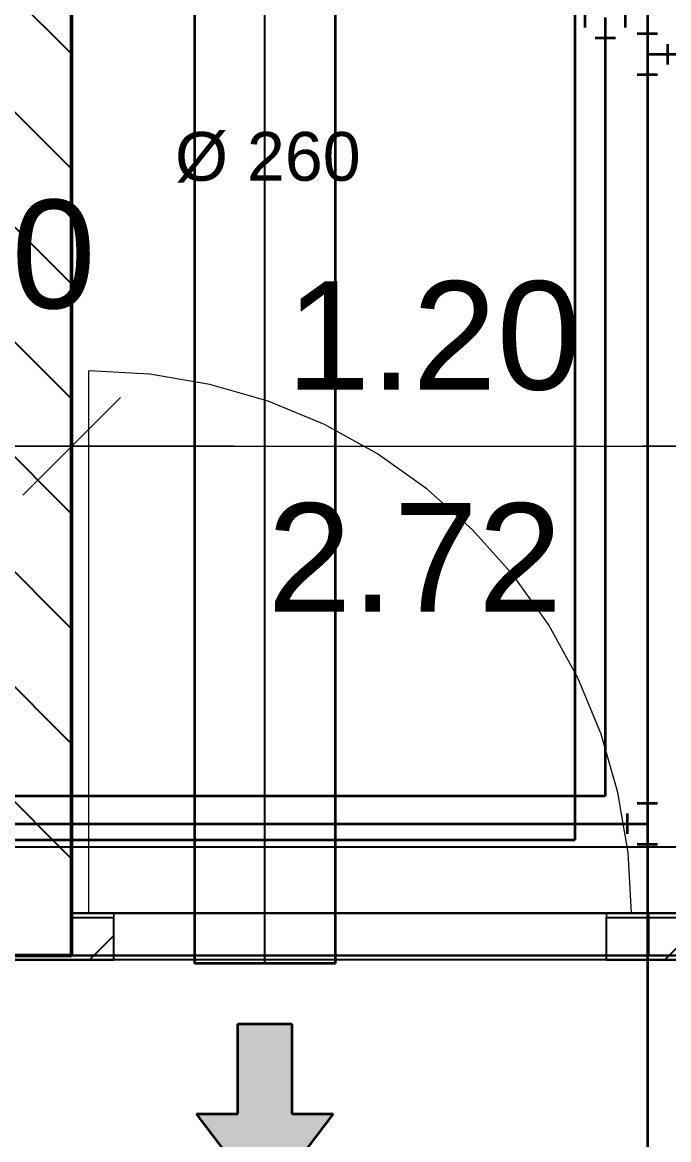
# Model space of a CAD drawing. Extents: x 0 to 756, y -25 to 420.
# Drawn here: x 254.52 to 278.36, y 260.89 to 302.13 of the extents above; entities that cross this region are included whole.
import ezdxf
from ezdxf.lldxf.tags import DXFTag

# ---------------------------------------------------------------- set-up
doc = ezdxf.new("R2010")
doc.units = 0
doc.layers.get('0').update_dxf_attribs({"lineweight": 25})
doc.layers.get('DEFPOINTS').update_dxf_attribs({"lineweight": 25})
for name, color, linetype, lineweight, true_color in [('A_Geschossdecke', 7, 'Continuous', 25, 0x008080), ('L_Zuluft', 6, 'Continuous', 35, 0xff00ff), ('Raum', 250, 'Continuous', 13, 0x333333), ('S_Kaltwasser', 3, 'Continuous', 35, 0x00ff00), ('S_Warmwasser', 1, 'fein_strichliert', 35, 0xff0000), ('S_Zirkulation', 7, 'fein_strichliert', 35, 0xff0080)]:
    doc.layers.add(name, color=color, linetype=linetype, lineweight=lineweight, true_color=true_color)
for name, color, linetype, lineweight in [('A_Innenwand', 7, 'Continuous', 25), ('A_Tuer', 7, 'Continuous', 25), ('Allgemein03', 7, 'Continuous', 25), ('Fenster', 7, 'Continuous', 13), ('L_Text', 7, 'Continuous', 25), ('Standard', 7, 'Continuous', 25), ('Tür 2D', 7, 'Continuous', 13), ('Wand Holz nicht tragend', 7, 'Continuous', 13), ('Wand Holz tragend', 7, 'Continuous', 13)]:
    doc.layers.add(name, color=color, linetype=linetype, lineweight=lineweight)
doc.styles.get("Standard").update_dxf_attribs({"font": 'arial.ttf'})
tags = doc.linetypes.add('fein_strichliert', pattern=[4, 1, -2, 1]).pattern_tags.tags
tags[8:9] = [DXFTag(74, 4), DXFTag(75, 0), DXFTag(340, '0'), DXFTag(46, 0.0), DXFTag(50, 0.0), DXFTag(44, 0.0), DXFTag(45, 0.0)]
tags[6:7] = [DXFTag(74, 4), DXFTag(75, 0), DXFTag(340, '0'), DXFTag(46, 0.0), DXFTag(50, 0.0), DXFTag(44, 0.0), DXFTag(45, 0.0)]
tags[4:5] = [DXFTag(74, 4), DXFTag(75, 0), DXFTag(340, '0'), DXFTag(46, 0.0), DXFTag(50, 0.0), DXFTag(44, 0.0), DXFTag(45, 0.0)]
tags = doc.linetypes.add('PUNKT2_S9', pattern=[0.1, 0, -0.1]).pattern_tags.tags
tags[6:7] = [DXFTag(74, 4), DXFTag(75, 0), DXFTag(340, '0'), DXFTag(46, 1.0), DXFTag(50, 0.0), DXFTag(44, 0.0), DXFTag(45, 0.0)]
tags[4:5] = [DXFTag(74, 4), DXFTag(75, 0), DXFTag(340, '0'), DXFTag(46, 1.0), DXFTag(50, 0.0), DXFTag(44, 0.0), DXFTag(45, 0.0)]
tags = doc.linetypes.add('STRICHPUNKT2', pattern=[12.7, 6.35, -3.175, 0, -3.175]).pattern_tags.tags
tags[10:11] = [DXFTag(74, 4), DXFTag(75, 0), DXFTag(340, '0'), DXFTag(46, 0.0), DXFTag(50, 0.0), DXFTag(44, 0.0), DXFTag(45, 0.0)]
tags[8:9] = [DXFTag(74, 4), DXFTag(75, 0), DXFTag(340, '0'), DXFTag(46, 0.0), DXFTag(50, 0.0), DXFTag(44, 0.0), DXFTag(45, 0.0)]
tags[6:7] = [DXFTag(74, 4), DXFTag(75, 0), DXFTag(340, '0'), DXFTag(46, 0.0), DXFTag(50, 0.0), DXFTag(44, 0.0), DXFTag(45, 0.0)]
tags[4:5] = [DXFTag(74, 4), DXFTag(75, 0), DXFTag(340, '0'), DXFTag(46, 0.0), DXFTag(50, 0.0), DXFTag(44, 0.0), DXFTag(45, 0.0)]
tags = doc.linetypes.add('VERDECKT2_S2', pattern=[0.27, 0.2, -0.07]).pattern_tags.tags
tags[6:7] = [DXFTag(74, 4), DXFTag(75, 0), DXFTag(340, '0'), DXFTag(46, 1.0), DXFTag(50, 0.0), DXFTag(44, 0.0), DXFTag(45, 0.0)]
tags[4:5] = [DXFTag(74, 4), DXFTag(75, 0), DXFTag(340, '0'), DXFTag(46, 1.0), DXFTag(50, 0.0), DXFTag(44, 0.0), DXFTag(45, 0.0)]

# ---------------------------------------------------------------- blocks, each defined once
blk = doc.blocks.new('Referenz-A01I5XF3IE')
at = {"layer": 'Allgemein03', "color": 0, "linetype": 'VERDECKT2_S2', "lineweight": -2, "ltscale": 0.25}
for p, q in [((292.398, 271.693), (216.347, 271.693)), ((216.347, 267.69), (292.398, 267.69))]:
    blk.add_line(p, q, dxfattribs=at)
at = {"layer": 'DEFPOINTS', "color": 0, "linetype": 'Continuous', "lineweight": 18, "ltscale": 0.18}
for p, q in [((256.332, 286.482), (256.332, 286.482)), ((256.332, 269.251), (256.332, 269.251)), ((256.332, 269.251), (256.332, 269.251)), ((256.332, 267.69), (256.332, 267.69))]:
    blk.add_line(p, q, dxfattribs=at)
at = {"layer": 'DEFPOINTS', "color": 0, "linetype": 'Continuous', "lineweight": -2, "ltscale": 0.25}
blk.add_line((256.332, 267.69), (256.332, 267.69), dxfattribs=at)
at = {"layer": 'Fenster', "color": 0, "linetype": 'Continuous', "ltscale": 0.13}
for p, q in [((257.893, 269.251), (256.332, 269.251)), ((256.332, 269.251), (256.332, 267.69)), ((257.893, 267.69), (257.893, 269.251)), ((276.067, 269.251), (257.893, 269.251)), ((257.893, 269.251), (257.893, 267.69)), ((276.067, 267.69), (276.067, 269.251)), ((277.628, 269.251), (276.067, 269.251)), ((276.067, 269.251), (276.067, 267.69)), ((277.628, 269.251), (277.628, 267.69)), ((278.829, 269.251), (277.628, 269.251)), ((277.628, 267.69), (277.628, 269.251)), ((256.332, 267.69), (257.893, 267.69)), ((257.893, 267.69), (276.067, 267.69)), ((276.067, 267.69), (277.628, 267.69)), ((277.628, 267.69), (278.829, 267.69))]:
    blk.add_line(p, q, dxfattribs=at)
at = {"layer": 'Raum', "color": 0, "lineweight": -2}
for p, q in [((256.332, 384.768), (256.332, 269.251)), ((256.332, 269.251), (280.39, 269.251)), ((280.39, 267.69), (216.347, 267.69))]:
    blk.add_line(p, q, dxfattribs=at)
at = {"layer": 'Standard', "color": 0, "lineweight": 18}
for p, q in [((256.332, 283.48), (256.332, 289.484)), ((256.332, 289.484), (256.332, 283.48)), ((254.531, 284.681), (258.134, 288.283)), ((258.134, 288.283), (254.531, 284.681)), ((246.326, 286.482), (255.332, 286.482)), ((258.334, 286.482), (249.328, 286.482)), ((250.328, 286.482), (259.334, 286.482)), ((252.33, 286.482), (256.332, 286.482)), ((262.336, 286.482), (253.33, 286.482)), ((256.332, 286.482), (280.39, 286.482)), ((274.386, 286.482), (283.392, 286.482)), ((286.394, 286.482), (277.388, 286.482))]:
    blk.add_line(p, q, dxfattribs=at)
at = {"layer": 'Tür 2D', "color": 0, "linetype": 'Continuous', "ltscale": 0.13}
for p, q in [((256.973, 269.251), (256.973, 289.266)), ((259.214, 289.14), (256.973, 289.266)), ((261.427, 288.764), (259.214, 289.14)), ((263.583, 288.143), (261.427, 288.764)), ((265.657, 287.284), (263.583, 288.143)), ((267.621, 286.198), (265.657, 287.284)), ((269.452, 284.899), (267.621, 286.198)), ((271.125, 283.404), (269.452, 284.899)), ((272.621, 281.73), (271.125, 283.404)), ((273.92, 279.9), (272.621, 281.73)), ((275.006, 277.935), (273.92, 279.9)), ((275.864, 275.862), (275.006, 277.935)), ((276.486, 273.705), (275.864, 275.862)), ((276.862, 271.492), (276.486, 273.705)), ((276.988, 269.251), (276.862, 271.492))]:
    blk.add_line(p, q, dxfattribs=at)
at = {"layer": 'Wand Holz nicht tragend', "color": 0, "lineweight": 50}
for p, q in [((256.332, 269.251), (256.332, 384.768)), ((256.332, 267.69), (256.332, 269.251)), ((252.33, 267.69), (256.332, 267.69))]:
    blk.add_line(p, q, dxfattribs=at)
at = {"layer": 'Wand Holz tragend', "color": 0, "linetype": 'PUNKT2_S9', "lineweight": -2, "ltscale": 0.25}
for p, q in [((280.39, 269.251), (256.332, 269.251)), ((256.332, 269.251), (256.332, 267.69)), ((256.332, 267.69), (280.39, 267.69))]:
    blk.add_line(p, q, dxfattribs=at)
at = {"layer": 'Standard', "color": 0, "lineweight": 18, "char_height": 4.00267, "attachment_point": 1}
for s, insert in [('{\\fArial;20}', (251.007, 295.576)), ('{\\fArial;1.20}', (264.242, 292.574)), ('{\\fArial;2.72}', (263.552, 284.383))]:
    blk.add_mtext(s, dxfattribs=dict(at, insert=insert))
blk = doc.blocks.new('Wand-A01I5XGTIE', base_point=(252.332, 269.093))
at = {"color": 0, "linetype": 'ByBlock', "lineweight": -2, "ltscale": 0.25}
blk.add_line((256.332, 269.093), (256.332, 384.533), dxfattribs=at)
at = {"color": 0, "lineweight": -2}
for p, q in [((256.332, 300.959), (252.332, 304.959)), ((256.332, 296.716), (252.332, 300.716)), ((256.332, 292.473), (252.332, 296.473)), ((256.332, 288.231), (252.332, 292.231)), ((256.332, 283.988), (252.332, 287.988)), ((256.332, 279.745), (252.332, 283.745)), ((256.332, 275.503), (252.332, 279.503)), ((256.332, 271.26), (252.332, 275.26))]:
    blk.add_line(p, q, dxfattribs=at)
blk = doc.blocks.new('Wand-A01I5XH9IE', base_point=(216.279, 267.533))
at = {"color": 0, "linetype": 'ByBlock', "lineweight": -2, "ltscale": 0.25}
for p, q in [((256.332, 269.093), (257.887, 269.093)), ((276.067, 269.093), (280.279, 269.093)), ((241.798, 267.533), (257.887, 267.533)), ((276.067, 267.533), (280.279, 267.533))]:
    blk.add_line(p, q, dxfattribs=at)
at = {"color": 0, "lineweight": -2}
for p, q in [((278.212, 267.533), (279.772, 269.093)), ((256.998, 267.533), (257.887, 268.422))]:
    blk.add_line(p, q, dxfattribs=at)
blk = doc.blocks.new('Tür-A01I5XHDIE', base_point=(257.887, 267.533))
at = {"color": 0, "linetype": 'ByBlock', "lineweight": -2, "ltscale": 0.25}
for p, q in [((257.887, 267.533), (257.887, 269.093)), ((276.067, 267.533), (276.067, 269.093))]:
    blk.add_line(p, q, dxfattribs=at)
blk = doc.blocks.new('Bauteilbeschriftung-A01I5XIBIE', base_point=(256.874, 300.038))
at = {"color": 0, "lineweight": -2}
for p, q in [((256.874, 341.25), (291.901, 341.25)), ((256.874, 330.75), (256.874, 341.25)), ((291.901, 341.25), (291.901, 330.75)), ((291.901, 330.75), (256.874, 330.75))]:
    blk.add_line(p, q, dxfattribs=at)
at = {"color": 0, "linetype": 'ByBlock', "lineweight": -2, "ltscale": 0.25}
blk.add_line((291.901, 330.75), (301.686, 300.038), dxfattribs=at)
at = {"color": 7, "linetype": 'ByBlock', "lineweight": -2, "ltscale": 0.25, "true_color": 0xffffff}
for points in [[(256.874, 330.75), (291.901, 330.75), (256.874, 341.25)], [(291.901, 330.75), (256.874, 341.25), (291.901, 341.25)]]:
    blk.add_solid(points, dxfattribs=at)
at = {"color": 0, "linetype": 'ByBlock', "lineweight": -2, "ltscale": 0.25}
for points in [[(301.487, 301.822), (300.698, 301.822), (301.46, 302.065)], [(301.686, 300.038), (301.487, 301.822), (300.698, 301.822)]]:
    blk.add_solid(points, dxfattribs=at)
at = {"color": 0, "linetype": 'ByBlock', "lineweight": -2, "ltscale": 0.25, "char_height": 2, "attachment_point": 1}
for s, insert in [('{\\fArial;Abluftventilator}', (257.541, 340.5)), ('{\\fArial;Fabr.: Helios, Artik.: 40102}', (257.541, 337)), ('{\\fArial;Typ: ELS- EC 40/15/60 NC}', (257.541, 333.5))]:
    blk.add_mtext(s, dxfattribs=dict(at, insert=insert))
blk = doc.blocks.new('Blockreferenz-A01I5XK3IE', base_point=(260.944, 258.518))
at = {"color": 0, "linetype": 'ByBlock', "lineweight": -2, "ltscale": 0.35}
for p, q in [((262.463, 265.168), (264.463, 265.168)), ((262.463, 261.843), (262.463, 265.168)), ((264.463, 265.168), (264.463, 261.843)), ((260.944, 261.843), (262.463, 261.843)), ((263.463, 258.518), (260.944, 261.843)), ((265.981, 261.843), (263.463, 258.518)), ((264.463, 261.843), (265.981, 261.843))]:
    blk.add_line(p, q, dxfattribs=at)
for points in [[(262.463, 261.843), (264.463, 261.843), (262.463, 265.168)], [(264.463, 261.843), (262.463, 265.168), (264.463, 265.168)], [(263.463, 258.518), (265.981, 261.843), (260.944, 261.843)]]:
    blk.add_solid(points, dxfattribs=at)
blk = doc.blocks.new('Wickelfalzrohr-A01I5XLHIE', base_point=(260.863, 267.393))
at = {"color": 0, "linetype": 'ByBlock', "lineweight": -2, "ltscale": 0.35}
for p, q in [((260.863, 309.853), (260.863, 267.393)), ((266.063, 267.393), (266.063, 309.853)), ((262.386, 267.393), (260.863, 267.393)), ((264.539, 267.393), (262.386, 267.393)), ((266.063, 267.393), (264.539, 267.393))]:
    blk.add_line(p, q, dxfattribs=at)
at = {"color": 0, "linetype": 'STRICHPUNKT2', "lineweight": 25, "ltscale": 0.25}
blk.add_line((263.463, 267.393), (263.463, 309.853), dxfattribs=at)
blk = doc.blocks.new('Kanalbemaßung-A01I5XLJIE', base_point=(260.148, 293.346))
at = {"color": 0, "linetype": 'ByBlock', "lineweight": -2, "ltscale": 0.25, "char_height": 1.8, "attachment_point": 1}
for s, insert in [('{\\fArial;Ø 260}', (260.148, 298.08)), ('{\\fArial; }', (263.113, 295.146))]:
    blk.add_mtext(s, dxfattribs=dict(at, insert=insert))
blk = doc.blocks.new('Geschossdecke-A01I5XOBIE', base_point=(114.279, 232.145))
at = {"color": 0, "linetype": 'ByBlock', "lineweight": -2, "ltscale": 0.25}
blk.add_line((280.279, 267.533), (114.279, 267.533), dxfattribs=at)
blk = doc.blocks.new('Verbundrohr (Stange)-A01I5XR5IE', base_point=(172.767, 270.8))
at = {"color": 0, "linetype": 'ByBlock', "lineweight": -2, "ltscale": 0.35}
for p, q in [((276.022, 302.308), (276.022, 273.575)), ((276.022, 273.575), (172.767, 273.575))]:
    blk.add_line(p, q, dxfattribs=at)
blk = doc.blocks.new('T-Stück-A01I5XR9IE', base_point=(275.272, 301.557))
at = {"color": 0, "lineweight": -2}
for p, q in [((275.272, 302.683), (275.272, 301.933)), ((276.772, 301.933), (276.772, 302.683)), ((275.647, 301.558), (276.397, 301.558))]:
    blk.add_line(p, q, dxfattribs=at)
blk = doc.blocks.new('Verbundrohr (Stange)-A01I5XSNIE', base_point=(177.767, 270.8))
at = {"color": 0, "linetype": 'ByBlock', "lineweight": -2, "ltscale": 0.35}
blk.add_line((177.767, 272.549), (277.577, 272.549), dxfattribs=at)
blk = doc.blocks.new('T-Stück-A01I5XSPIE', base_point=(276.827, 271.799))
at = {"color": 0, "linetype": 'Continuous', "lineweight": -2, "ltscale": 0.35}
for p, q in [((277.952, 273.299), (277.202, 273.299)), ((276.827, 272.924), (276.827, 272.174)), ((277.202, 271.799), (277.952, 271.799))]:
    blk.add_line(p, q, dxfattribs=at)
blk = doc.blocks.new('Verbundrohr (Stange)-A01I5XSVIE', base_point=(277.577, 226.33))
at = {"color": 0, "linetype": 'ByBlock', "lineweight": -2, "ltscale": 0.35}
blk.add_line((277.577, 272.549), (277.577, 226.33), dxfattribs=at)
blk = doc.blocks.new('Verbundrohr (Stange)-A01I5XT3IE', base_point=(249.534, 300.95))
at = {"color": 0, "linetype": 'ByBlock', "lineweight": -2, "ltscale": 0.35}
for p, q in [((249.534, 332.043), (252.693, 332.043)), ((252.693, 332.043), (252.693, 303.179)), ((252.693, 303.179), (277.577, 303.179)), ((277.577, 303.179), (277.577, 300.95))]:
    blk.add_line(p, q, dxfattribs=at)
blk = doc.blocks.new('Verbundrohr (Stange)-A01I5XT5IE', base_point=(277.577, 272.549))
at = {"color": 0, "linetype": 'ByBlock', "lineweight": -2, "ltscale": 0.35}
blk.add_line((277.577, 300.95), (277.577, 272.549), dxfattribs=at)
blk = doc.blocks.new('T-Stück-A01I5XT7IE', base_point=(277.202, 300.2))
at = {"color": 0, "linetype": 'Continuous', "lineweight": -2, "ltscale": 0.35}
for p, q in [((277.952, 301.7), (277.202, 301.7)), ((278.327, 300.575), (278.327, 301.325)), ((277.202, 300.2), (277.952, 300.2))]:
    blk.add_line(p, q, dxfattribs=at)
blk = doc.blocks.new('Verbundrohr (Stange)-A01I5XULIE', base_point=(277.577, 300.95))
at = {"color": 0, "linetype": 'ByBlock', "lineweight": -2, "ltscale": 0.35}
blk.add_line((277.577, 300.95), (303.99, 300.95), dxfattribs=at)
blk = doc.blocks.new('Verbundrohr (Stange)-A01I5XUZIE', base_point=(177.644, 268.332))
at = {"color": 0, "linetype": 'ByBlock', "lineweight": -2, "ltscale": 0.35}
for p, q in [((274.908, 271.962), (274.908, 307.117)), ((178.616, 271.962), (274.908, 271.962))]:
    blk.add_line(p, q, dxfattribs=at)

msp = doc.modelspace()

# ---------------------------------------------------------------- block references
at = {"color": 8, "lineweight": 25, "ltscale": 0.25, "true_color": 0x808080}
msp.add_blockref('Referenz-A01I5XF3IE', (0, 0), dxfattribs=at)
at = {"layer": 'A_Geschossdecke', "ltscale": 0.25}
msp.add_blockref('Geschossdecke-A01I5XOBIE', (114.279, 232.145), dxfattribs=at)
at = {"layer": 'A_Innenwand', "ltscale": 0.25}
for name, p in [('Wand-A01I5XGTIE', (252.332, 269.093)), ('Wand-A01I5XH9IE', (216.279, 267.533))]:
    msp.add_blockref(name, p, dxfattribs=at)
at = {"layer": 'A_Tuer', "ltscale": 0.25}
msp.add_blockref('Tür-A01I5XHDIE', (257.887, 267.533), dxfattribs=at)
at = {"layer": 'L_Text', "color": 7, "ltscale": 0.25}
msp.add_blockref('Bauteilbeschriftung-A01I5XIBIE', (256.874, 300.038), dxfattribs=at)
at = {"layer": 'L_Text', "ltscale": 0.25}
msp.add_blockref('Kanalbemaßung-A01I5XLJIE', (260.148, 293.346), dxfattribs=at)
at = {"layer": 'L_Zuluft', "ltscale": 0.35}
for name, p in [('Wickelfalzrohr-A01I5XLHIE', (260.863, 267.393)), ('Blockreferenz-A01I5XK3IE', (260.944, 258.518))]:
    msp.add_blockref(name, p, dxfattribs=at)
at = {"layer": 'S_Kaltwasser', "ltscale": 0.35}
for name, p in [('T-Stück-A01I5XR9IE', (275.272, 301.557)), ('Verbundrohr (Stange)-A01I5XR5IE', (172.767, 270.8))]:
    msp.add_blockref(name, p, dxfattribs=at)
at = {"layer": 'S_Warmwasser', "ltscale": 0.35}
for name, p in [('Verbundrohr (Stange)-A01I5XT3IE', (249.534, 300.95)), ('T-Stück-A01I5XT7IE', (277.202, 300.2)), ('Verbundrohr (Stange)-A01I5XT5IE', (277.577, 272.549)), ('Verbundrohr (Stange)-A01I5XULIE', (277.577, 300.95)), ('T-Stück-A01I5XSPIE', (276.827, 271.799)), ('Verbundrohr (Stange)-A01I5XSNIE', (177.767, 270.8)), ('Verbundrohr (Stange)-A01I5XSVIE', (277.577, 226.33))]:
    msp.add_blockref(name, p, dxfattribs=at)
at = {"layer": 'S_Zirkulation', "ltscale": 0.35}
msp.add_blockref('Verbundrohr (Stange)-A01I5XUZIE', (177.644, 268.332), dxfattribs=at)

doc.saveas('drawing.dxf')
